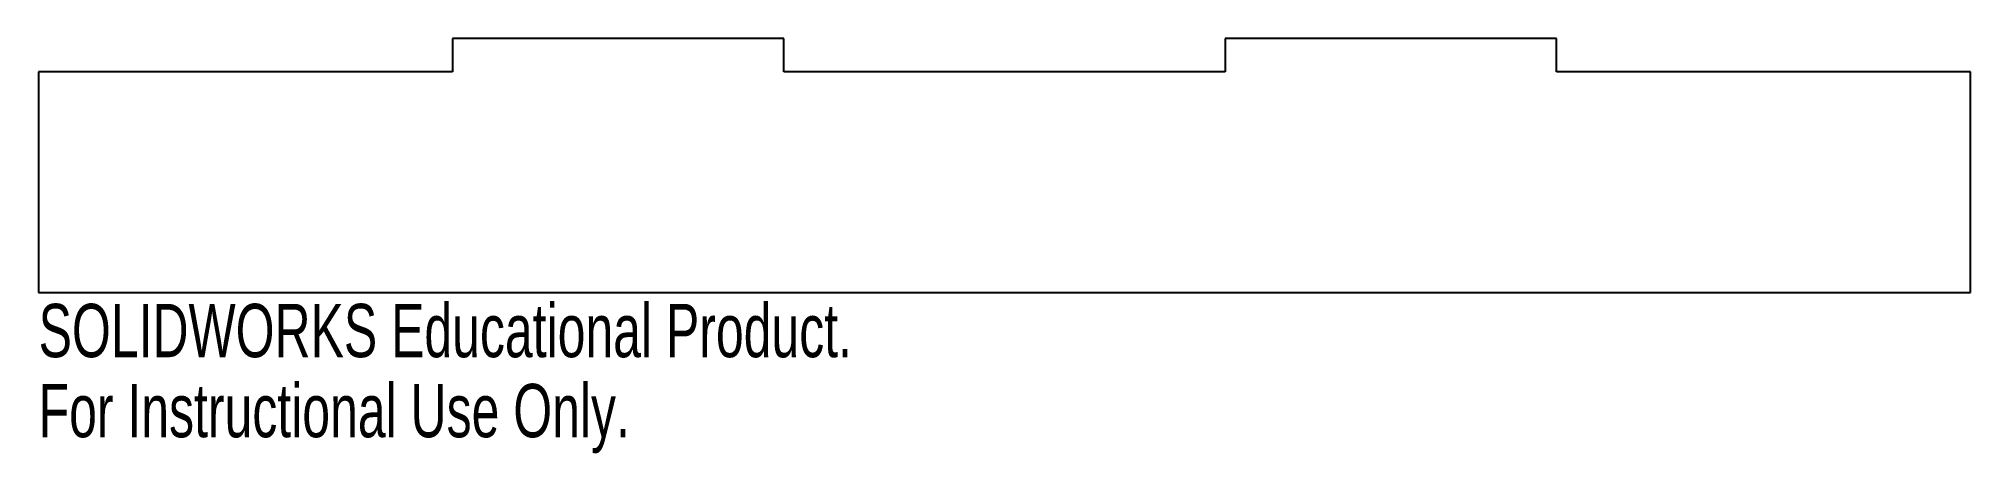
# Model space of a CAD drawing. Header units: millimetres. Extents: x -88 to 88, y -25 to 13.
import ezdxf

# ---------------------------------------------------------------- set-up
doc = ezdxf.new("R2010")
doc.units = ezdxf.units.MM
doc.styles.add('SLDTEXTSTYLE0', font='TXT', dxfattribs={"width": 0.7})

msp = doc.modelspace()

# ---------------------------------------------------------------- linework, layer by layer
at = {"color": 7, "linetype": 'Continuous', "lineweight": 25}
for p, q in [((-50, 13), (-50, 10)), ((-20, 13), (-50, 13)), ((-20, 10), (-20, 13)), ((20, 13), (20, 10)), ((50, 13), (20, 13)), ((50, 10), (50, 13)), ((-87.5, 10), (-87.5, -10)), ((-50, 10), (-87.5, 10)), ((20, 10), (-20, 10)), ((87.5, 10), (50, 10)), ((87.5, -10), (87.5, 10)), ((-87.5, -10), (87.5, -10))]:
    msp.add_line(p, q, dxfattribs=at)

# ---------------------------------------------------------------- texts
at = {"color": 7, "linetype": 'Continuous', "char_height": 4.8336, "attachment_point": 1, "style": 'SLDTEXTSTYLE0'}
for s, insert in [('SOLIDWORKS Educational Product.', (-87.5, -11.02)), ('For Instructional Use Only.', (-87.5, -18.27))]:
    msp.add_mtext(s, dxfattribs=dict(at, insert=insert))

doc.saveas('drawing.dxf')
